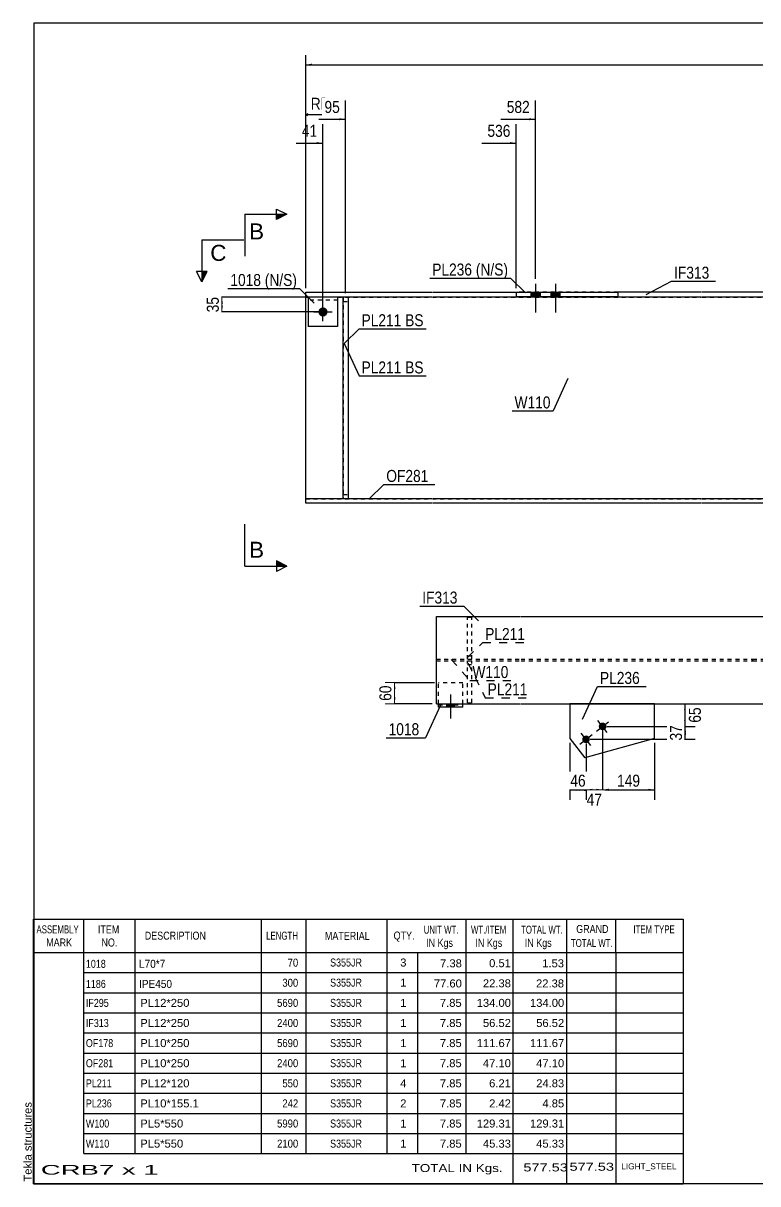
# Model space of a CAD drawing. Header units: millimetres. Extents: x 2 to 405, y 5 to 282.
# Drawn here: x 2.5 to 177.7, y 5 to 282 of the extents above; entities that cross this region are included whole.
import ezdxf

# ---------------------------------------------------------------- set-up
doc = ezdxf.new("R2010")
doc.units = ezdxf.units.MM
doc.linetypes.add('DXK_LINE_DOT1', pattern=[1.8814, 0.9407, -0.9407])
doc.linetypes.add('DXK_LINE_DOT2', pattern=[3.9198, 1.9599, -1.9599])
doc.styles.add('Arial', font='ARIAL.TTF', dxfattribs={"height": 0.2})
doc.styles.add('Arial Narrow', font='ARIALN.TTF', dxfattribs={"height": 0.2})

# ---------------------------------------------------------------- blocks, each defined once
blk = doc.blocks.new('Unknown-627316292-1210')
at = {"color": 5, "linetype": 'Continuous'}
for p, q in [((405, 282), (5, 282)), ((5, 282), (5, 5)), ((405, 5), (405, 282)), ((5, 5), (405, 5))]:
    blk.add_line(p, q, dxfattribs=at)
at = {"color": 174, "linetype": 'Continuous', "style": 'Arial'}
blk.add_text('Tekla structures', height=1.9102, rotation=90, dxfattribs=at).set_placement((4.5, 5.5))
blk = doc.blocks.new('Part-627316292-1927 - 1734')
at = {"color": 7, "linetype": 'DXK_LINE_DOT1'}
for p, q in [((78.78, 216.57), (78.78, 189.57)), ((79.98, 216.57), (79.98, 189.57)), ((78.78, 189.47), (78.78, 168.47)), ((79.98, 189.47), (79.98, 168.47))]:
    blk.add_line(p, q, dxfattribs=at)
blk = doc.blocks.new('Part-627316292-1762 - 1734')
at = {"color": 2, "linetype": 'Continuous'}
for p, q in [((69.88, 167.47), (69.88, 168.47)), ((99.98, 168.47), (69.88, 168.47)), ((99.98, 167.47), (69.88, 167.47)), ((164.3, 168.47), (100.08, 168.47)), ((164.3, 167.47), (100.08, 167.47)), ((214.4, 168.47), (164.4, 168.47)), ((214.4, 167.47), (164.4, 167.47)), ((214.4, 167.47), (214.4, 168.47))]:
    blk.add_line(p, q, dxfattribs=at)
blk = doc.blocks.new('Part-627316292-1846 - 1734')
at = {"color": 2, "linetype": 'Continuous'}
for p, q in [((69.88, 189.57), (69.88, 216.57)), ((184.4, 189.57), (184.4, 216.57)), ((69.88, 168.47), (69.88, 189.47)), ((184.4, 168.47), (184.4, 189.47))]:
    blk.add_line(p, q, dxfattribs=at)
at = {"color": 7, "linetype": 'DXK_LINE_DOT1'}
for p, q in [((69.88, 216.57), (70.48, 216.57)), ((77.48, 216.57), (99.98, 216.57)), ((100.08, 216.57), (164.3, 216.57)), ((164.4, 216.57), (184.4, 216.57)), ((69.88, 168.47), (99.98, 168.47)), ((100.08, 168.47), (164.3, 168.47)), ((164.4, 168.47), (184.4, 168.47))]:
    blk.add_line(p, q, dxfattribs=at)
blk = doc.blocks.new('Part-627316292-1922 - 1734')
at = {"color": 2, "linetype": 'Continuous'}
for p, q in [((78.78, 189.57), (78.78, 216.57)), ((79.98, 216.57), (79.98, 189.57)), ((78.78, 168.47), (78.78, 189.47)), ((79.98, 189.47), (79.98, 168.47))]:
    blk.add_line(p, q, dxfattribs=at)
at = {"color": 7, "linetype": 'DXK_LINE_DOT1'}
for p, q in [((78.78, 215.57), (79.98, 215.57)), ((78.78, 169.47), (79.98, 169.47))]:
    blk.add_line(p, q, dxfattribs=at)
blk = doc.blocks.new('Part-627316292-1794 - 1734')
at = {"color": 2, "linetype": 'Continuous'}
for p, q in [((69.88, 216.57), (69.88, 217.77)), ((69.88, 217.77), (99.98, 217.77)), ((70.48, 216.57), (69.88, 216.57)), ((99.98, 216.57), (77.48, 216.57)), ((100.08, 217.77), (120.08, 217.77)), ((164.3, 216.57), (100.08, 216.57)), ((164.3, 217.77), (144.3, 217.77)), ((214.4, 217.77), (164.4, 217.77)), ((214.4, 216.57), (164.4, 216.57)), ((214.4, 217.77), (214.4, 216.57))]:
    blk.add_line(p, q, dxfattribs=at)
at = {"color": 7, "linetype": 'DXK_LINE_DOT1'}
for p, q in [((77.48, 216.57), (70.48, 216.57)), ((144.3, 217.77), (120.08, 217.77))]:
    blk.add_line(p, q, dxfattribs=at)
blk = doc.blocks.new('Part-627316292-1821 - 1734')
at = {"color": 2, "linetype": 'Continuous'}
for p, q in [((77.48, 216.57), (70.48, 216.57)), ((70.48, 216.57), (70.48, 209.57)), ((77.48, 216.57), (77.48, 209.57)), ((77.48, 209.57), (70.48, 209.57))]:
    blk.add_line(p, q, dxfattribs=at)
at = {"color": 7, "linetype": 'DXK_LINE_DOT1'}
blk.add_line((77.48, 215.87), (70.48, 215.87), dxfattribs=at)
blk = doc.blocks.new('Bolt-627316292-1838 - 1734')
at = {"linetype": 'Continuous'}
for points in [[(125.79, 217.77), (123.59, 217.77), (123.59, 216.77), (125.79, 216.77)], [(130.52, 217.77), (128.32, 217.77), (128.32, 216.77), (130.52, 216.77)]]:
    blk.add_hatch(color=3, dxfattribs=at).paths.add_polyline_path(points)
at = {"color": 3, "linetype": 'Continuous'}
for p, q in [((124.69, 219.77), (124.69, 212.97)), ((129.42, 219.77), (129.42, 212.97)), ((123.59, 217.77), (123.59, 216.77)), ((125.79, 217.77), (125.79, 216.77)), ((128.32, 217.77), (128.32, 216.77)), ((130.52, 217.77), (130.52, 216.77))]:
    blk.add_line(p, q, dxfattribs=at)
blk = doc.blocks.new('Bolt-627316292-1841 - 1734')
at = {"linetype": 'Continuous'}
blk.add_hatch(color=3, dxfattribs=at).paths.add_polyline_path([(73.98, 214.17, -1), (73.98, 211.97, -1)])
at = {"color": 3, "linetype": 'Continuous'}
for p, q in [((73.98, 210.87), (73.98, 215.27)), ((71.78, 213.07), (76.18, 213.07))]:
    blk.add_line(p, q, dxfattribs=at)
blk = doc.blocks.new('Part-627316292-1873 - 1734')
at = {"color": 2, "linetype": 'Continuous'}
for p, q in [((120.08, 217.77), (144.3, 217.77)), ((120.08, 217.77), (120.08, 216.77)), ((120.08, 216.77), (144.3, 216.77)), ((124.38, 216.77), (124.38, 217.77)), ((144.3, 217.77), (144.3, 216.77))]:
    blk.add_line(p, q, dxfattribs=at)
blk = doc.blocks.new('Part-627316292-1366 - 1320')
at = {"color": 7, "linetype": 'DXK_LINE_DOT1'}
for p, q in [((101.05, 129.78), (101.05, 130.2)), ((101.05, 130.2), (121.13, 130.2)), ((101.05, 129.78), (121.13, 129.78)), ((121.23, 130.2), (164.75, 130.2)), ((121.23, 129.78), (164.75, 129.78)), ((164.85, 130.2), (176.52, 130.2)), ((164.85, 129.78), (176.52, 129.78)), ((176.52, 129.78), (176.52, 130.2))]:
    blk.add_line(p, q, dxfattribs=at)
blk = doc.blocks.new('Bolt-627316292-1358 - 1320')
at = {"linetype": 'Continuous'}
for points in [[(140.12, 114.87, -1), (141.25, 113.42, -1)], [(136.17, 111.79, -1), (137.3, 110.35, -1)]]:
    blk.add_hatch(color=3, dxfattribs=at).paths.add_polyline_path(points)
at = {"color": 3, "linetype": 'Continuous'}
for p, q in [((139.24, 113.02), (142.13, 115.27)), ((141.81, 112.7), (139.56, 115.59)), ((135.29, 109.94), (138.18, 112.2)), ((137.86, 109.62), (135.61, 112.52))]:
    blk.add_line(p, q, dxfattribs=at)
blk = doc.blocks.new('Bolt-627316292-1361 - 1320')
at = {"linetype": 'Continuous'}
blk.add_hatch(color=3, dxfattribs=at).paths.add_polyline_path([(105.38, 119.32), (103.55, 119.32), (103.55, 118.74), (105.38, 118.74)])
at = {"color": 3, "linetype": 'Continuous'}
for p, q in [((103.55, 118.74), (103.55, 119.32)), ((104.47, 116.07), (104.47, 121.74)), ((105.38, 118.74), (105.38, 119.32))]:
    blk.add_line(p, q, dxfattribs=at)
blk = doc.blocks.new('Part-627316292-1426 - 1320')
at = {"color": 7, "linetype": 'DXK_LINE_DOT1'}
for p, q in [((108.47, 130.2), (108.47, 140.2)), ((108.47, 140.2), (109.47, 140.2)), ((109.47, 130.2), (109.47, 140.2)), ((108.47, 131.03), (109.47, 131.03))]:
    blk.add_line(p, q, dxfattribs=at)
blk = doc.blocks.new('Part-627316292-1393 - 1320')
at = {"color": 2, "linetype": 'Continuous'}
for p, q in [((153.08, 119.57), (132.9, 119.57)), ((132.9, 119.57), (132.9, 111.25)), ((153.08, 111.24), (153.08, 119.57)), ((132.9, 111.25), (136.48, 106.65)), ((153.08, 111.24), (136.48, 106.65))]:
    blk.add_line(p, q, dxfattribs=at)
blk = doc.blocks.new('Part-627316292-1458 - 1320')
at = {"color": 7, "linetype": 'DXK_LINE_DOT1'}
for p, q in [((101.55, 119.57), (101.55, 124.57)), ((107.38, 124.57), (101.55, 124.57)), ((107.38, 119.57), (107.38, 124.57)), ((101.55, 119.32), (107.38, 119.32))]:
    blk.add_line(p, q, dxfattribs=at)
at = {"color": 2, "linetype": 'Continuous'}
for p, q in [((101.55, 118.74), (101.55, 119.57)), ((107.38, 118.74), (107.38, 119.57)), ((107.38, 118.74), (101.55, 118.74))]:
    blk.add_line(p, q, dxfattribs=at)
blk = doc.blocks.new('Part-627316292-1421 - 1320')
at = {"color": 7, "linetype": 'DXK_LINE_DOT1'}
for p, q in [((108.47, 119.78), (108.47, 129.78)), ((108.47, 128.95), (109.47, 128.95)), ((109.47, 119.78), (109.47, 129.78)), ((108.47, 119.78), (109.47, 119.78))]:
    blk.add_line(p, q, dxfattribs=at)
blk = doc.blocks.new('Part-627316292-1505 - 1320')
at = {"color": 7, "linetype": 'DXK_LINE_DOT1'}
for p, q in [((176.52, 130.2), (188.18, 130.2)), ((176.52, 129.78), (188.18, 129.78)), ((188.28, 130.2), (211.62, 130.2)), ((188.28, 129.78), (211.62, 129.78)), ((211.72, 130.2), (265.25, 130.2)), ((211.72, 129.78), (265.25, 129.78)), ((265.35, 130.2), (283.26, 130.2)), ((265.35, 129.78), (283.26, 129.78)), ((284.26, 130.2), (291.68, 130.2)), ((284.26, 129.78), (291.68, 129.78)), ((291.68, 129.78), (291.68, 130.2))]:
    blk.add_line(p, q, dxfattribs=at)
blk = doc.blocks.new('Part-627316292-1527 - 1320')
at = {"color": 2, "linetype": 'Continuous'}
for p, q in [((101.05, 119.57), (101.05, 140.41)), ((101.05, 140.41), (121.13, 140.41)), ((121.23, 140.41), (164.75, 140.41)), ((164.85, 140.41), (188.18, 140.41)), ((188.28, 140.41), (199.95, 140.41)), ((199.95, 119.57), (199.95, 140.41)), ((101.05, 119.57), (121.13, 119.57)), ((121.23, 119.57), (164.75, 119.57)), ((164.85, 119.57), (188.18, 119.57)), ((188.28, 119.57), (199.95, 119.57))]:
    blk.add_line(p, q, dxfattribs=at)
blk = doc.blocks.new('StraightDimension-627316292-3301 - 1734')
at = {"linetype": 'Continuous'}
blk.add_hatch(color=7, dxfattribs=at).paths.add_polyline_path([(72.48, 253.63), (73.98, 253.38), (72.48, 253.13)])
at = {"color": 7, "linetype": 'Continuous'}
for p, q in [((73.98, 213.33), (73.98, 257.88)), ((67.57, 253.38), (73.98, 253.38))]:
    blk.add_line(p, q, dxfattribs=at)
at = {"color": 0, "linetype": 'Continuous'}
blk.add_wipeout([(76.41, 260.73), (76.41, 264.93), (70.47, 264.93), (70.47, 260.73)], dxfattribs=at)
at = {"color": 7, "linetype": 'Continuous'}
for p in [(70.38, 260.38), (70.38, 259.88), (75.81, 260.13)]:
    blk.add_line(p, (69.88, 260.13), dxfattribs=at)
at = {"color": 3, "linetype": 'Continuous', "style": 'Arial Narrow'}
blk.add_text('RD', height=2.863, dxfattribs=at).set_placement((71.07, 261.33))
at = {"color": 0}
blk.add_wipeout([(73.21, 254.28), (73.21, 258.48), (68.35, 258.48), (68.35, 254.28)], dxfattribs=at)
at = {"color": 7, "linetype": 'Continuous'}
blk.add_line((69.88, 218.77), (69.88, 264.63), dxfattribs=at)
at = {"color": 3, "style": 'Arial Narrow'}
blk.add_text('41', height=2.863, dxfattribs=at).set_placement((68.95, 254.88))
blk = doc.blocks.new('StraightDimension-627316292-2088 - 1734')
at = {"linetype": 'Continuous'}
for points in [[(71.38, 271.84), (69.88, 272.09), (71.38, 272.34)], [(340.78, 272.34), (342.28, 272.09), (340.78, 271.84)]]:
    blk.add_hatch(color=7, dxfattribs=at).paths.add_polyline_path(points)
at = {"color": 7, "linetype": 'Continuous'}
for p, q in [((69.88, 218.77), (69.88, 274.34)), ((342.28, 218.77), (342.28, 274.34)), ((69.88, 272.09), (342.28, 272.09))]:
    blk.add_line(p, q, dxfattribs=at)
at = {"color": 0}
blk.add_wipeout([(210.34, 272.24), (210.34, 276.44), (201.82, 276.44), (201.82, 272.24)], dxfattribs=at)
at = {"color": 3, "style": 'Arial Narrow'}
blk.add_text('8090', height=2.863, dxfattribs=at).set_placement((202.42, 272.84))
blk = doc.blocks.new('StraightDimension-627316292-3300 - 1734')
at = {"linetype": 'Continuous'}
blk.add_hatch(color=7, dxfattribs=at).paths.add_polyline_path([(77.88, 259.33), (79.38, 259.08), (77.88, 258.83)])
at = {"color": 7, "linetype": 'Continuous'}
for p, q in [((79.38, 217.57), (79.38, 263.58)), ((72.97, 259.08), (79.38, 259.08))]:
    blk.add_line(p, q, dxfattribs=at)
at = {"color": 0}
blk.add_wipeout([(78.61, 259.98), (78.61, 264.18), (73.75, 264.18), (73.75, 259.98)], dxfattribs=at)
at = {"color": 3, "style": 'Arial Narrow'}
blk.add_text('95', height=2.863, dxfattribs=at).set_placement((74.35, 260.58))
blk = doc.blocks.new('StraightDimension-627316292-3298 - 1734')
at = {"linetype": 'Continuous'}
blk.add_hatch(color=7, dxfattribs=at).paths.add_polyline_path([(123.19, 259.33), (124.69, 259.08), (123.19, 258.83)])
at = {"color": 7, "linetype": 'Continuous'}
for p, q in [((124.69, 221.02), (124.69, 263.58)), ((116.45, 259.08), (124.69, 259.08))]:
    blk.add_line(p, q, dxfattribs=at)
at = {"color": 0}
blk.add_wipeout([(123.91, 259.98), (123.91, 264.18), (117.23, 264.18), (117.23, 259.98)], dxfattribs=at)
at = {"color": 3, "style": 'Arial Narrow'}
blk.add_text('582', height=2.863, dxfattribs=at).set_placement((117.83, 260.58))
blk = doc.blocks.new('StraightDimension-627316292-3299 - 1734')
at = {"linetype": 'Continuous'}
blk.add_hatch(color=7, dxfattribs=at).paths.add_polyline_path([(118.58, 253.63), (120.08, 253.38), (118.58, 253.13)])
at = {"color": 7, "linetype": 'Continuous'}
for p, q in [((120.08, 218.77), (120.08, 257.88)), ((111.85, 253.38), (120.08, 253.38))]:
    blk.add_line(p, q, dxfattribs=at)
at = {"color": 0}
blk.add_wipeout([(119.31, 254.28), (119.31, 258.48), (112.62, 258.48), (112.62, 254.28)], dxfattribs=at)
at = {"color": 3, "style": 'Arial Narrow'}
blk.add_text('536', height=2.863, dxfattribs=at).set_placement((113.22, 254.88))
blk = doc.blocks.new('StraightDimension-627316292-4506 - 1734')
at = {"linetype": 'Continuous'}
for points in [[(49.63, 215.07), (49.88, 216.57), (50.13, 215.07)], [(50.13, 214.57), (49.88, 213.07), (49.63, 214.57)]]:
    blk.add_hatch(color=7, dxfattribs=at).paths.add_polyline_path(points)
at = {"color": 7, "linetype": 'Continuous'}
for p, q in [((72.02, 216.57), (47.63, 216.57)), ((49.88, 213.07), (49.88, 216.57)), ((72.98, 213.07), (47.63, 213.07))]:
    blk.add_line(p, q, dxfattribs=at)
at = {"color": 0}
blk.add_wipeout([(49.73, 217.24), (45.53, 217.24), (45.53, 212.39), (49.73, 212.39)], dxfattribs=at)
at = {"color": 3, "style": 'Arial Narrow'}
blk.add_text('35', height=2.863, rotation=90.0002, dxfattribs=at).set_placement((49.13, 212.99))
blk = doc.blocks.new('StraightDimension-627316292-4539 - 1320')
at = {"linetype": 'Continuous'}
for points in [[(90.8, 123.07), (91.05, 124.57), (91.3, 123.07)], [(91.3, 121.07), (91.05, 119.57), (90.8, 121.07)]]:
    blk.add_hatch(color=7, dxfattribs=at).paths.add_polyline_path(points)
at = {"color": 7, "linetype": 'Continuous'}
for p, q in [((100.55, 124.57), (88.8, 124.57)), ((91.05, 119.57), (91.05, 124.57)), ((100.05, 119.57), (88.8, 119.57))]:
    blk.add_line(p, q, dxfattribs=at)
at = {"color": 0}
blk.add_wipeout([(90.9, 124.5), (86.7, 124.5), (86.7, 119.65), (90.9, 119.65)], dxfattribs=at)
at = {"color": 3, "style": 'Arial Narrow'}
blk.add_text('60', height=2.863, rotation=90.0002, dxfattribs=at).set_placement((90.3, 120.25))
blk = doc.blocks.new('StraightDimension-627316292-1720 - 1320')
at = {"linetype": 'Continuous'}
for points in [[(160.12, 118.07), (160.37, 119.57), (160.62, 118.07)], [(160.62, 115.64), (160.37, 114.14), (160.12, 115.64)]]:
    blk.add_hatch(color=7, dxfattribs=at).paths.add_polyline_path(points)
at = {"color": 7, "linetype": 'Continuous'}
for p, q in [((154.08, 119.57), (162.62, 119.57)), ((160.37, 114.14), (160.37, 119.57)), ((141.68, 114.14), (162.62, 114.14))]:
    blk.add_line(p, q, dxfattribs=at)
at = {"color": 0}
blk.add_wipeout([(164.72, 119.29), (160.52, 119.29), (160.52, 114.43), (164.72, 114.43)], dxfattribs=at)
at = {"color": 3, "style": 'Arial Narrow'}
blk.add_text('65', height=2.863, rotation=90.0002, dxfattribs=at).set_placement((164.12, 115.03))
blk = doc.blocks.new('StraightDimension-627316292-1622 - 1320')
at = {"linetype": 'Continuous'}
for points in [[(142.18, 98.76), (140.68, 99.01), (142.18, 99.26)], [(151.58, 99.26), (153.08, 99.01), (151.58, 98.76)]]:
    blk.add_hatch(color=7, dxfattribs=at).paths.add_polyline_path(points)
at = {"color": 7, "linetype": 'Continuous'}
for p, q in [((140.68, 113.14), (140.68, 96.61)), ((153.08, 110.24), (153.08, 96.61)), ((140.68, 99.01), (153.08, 99.01))]:
    blk.add_line(p, q, dxfattribs=at)
at = {"color": 0}
blk.add_wipeout([(150.23, 99.16), (150.23, 103.36), (143.54, 103.36), (143.54, 99.16)], dxfattribs=at)
at = {"color": 3, "style": 'Arial Narrow'}
blk.add_text('149', height=2.863, dxfattribs=at).set_placement((144.14, 99.76))
blk = doc.blocks.new('StraightDimension-627316292-1636 - 1320')
at = {"linetype": 'Continuous'}
for points in [[(138.24, 98.76), (136.74, 99.01), (138.24, 99.26)], [(139.18, 99.26), (140.68, 99.01), (139.18, 98.76)]]:
    blk.add_hatch(color=7, dxfattribs=at).paths.add_polyline_path(points)
at = {"color": 7, "linetype": 'Continuous'}
for p, q in [((140.68, 113.14), (140.68, 96.76)), ((136.74, 110.07), (136.74, 96.76)), ((136.74, 99.01), (140.68, 99.01))]:
    blk.add_line(p, q, dxfattribs=at)
at = {"color": 0}
blk.add_wipeout([(141.14, 94.66), (141.14, 98.86), (136.28, 98.86), (136.28, 94.66)], dxfattribs=at)
at = {"color": 3, "style": 'Arial Narrow'}
blk.add_text('47', height=2.863, dxfattribs=at).set_placement((136.88, 95.26))
blk = doc.blocks.new('StraightDimension-627316292-1710 - 1320')
at = {"linetype": 'Continuous'}
for points in [[(160.12, 112.64), (160.37, 114.14), (160.62, 112.64)], [(160.62, 112.57), (160.37, 111.07), (160.12, 112.57)]]:
    blk.add_hatch(color=7, dxfattribs=at).paths.add_polyline_path(points)
at = {"color": 7, "linetype": 'Continuous'}
for p, q in [((141.68, 114.14), (162.77, 114.14)), ((160.37, 111.07), (160.37, 114.14)), ((137.74, 111.07), (162.77, 111.07))]:
    blk.add_line(p, q, dxfattribs=at)
at = {"color": 0}
blk.add_wipeout([(160.22, 115.03), (156.02, 115.03), (156.02, 110.18), (160.22, 110.18)], dxfattribs=at)
at = {"color": 3, "style": 'Arial Narrow'}
blk.add_text('37', height=2.863, rotation=90.0002, dxfattribs=at).set_placement((159.62, 110.78))
blk = doc.blocks.new('StraightDimension-627316292-1646 - 1320')
at = {"linetype": 'Continuous'}
for points in [[(134.4, 98.76), (132.9, 99.01), (134.4, 99.26)], [(135.24, 99.26), (136.74, 99.01), (135.24, 98.76)]]:
    blk.add_hatch(color=7, dxfattribs=at).paths.add_polyline_path(points)
at = {"color": 7, "linetype": 'Continuous'}
for p, q in [((132.9, 110.25), (132.9, 96.61)), ((136.74, 110.07), (136.74, 96.61)), ((132.9, 99.01), (136.74, 99.01))]:
    blk.add_line(p, q, dxfattribs=at)
at = {"color": 0}
blk.add_wipeout([(137.25, 99.16), (137.25, 103.36), (132.39, 103.36), (132.39, 99.16)], dxfattribs=at)
at = {"color": 3, "style": 'Arial Narrow'}
blk.add_text('46', height=2.863, dxfattribs=at).set_placement((132.99, 99.76))
blk = doc.blocks.new('CBS_BOM-627316292-4555')
at = {"color": 7, "linetype": 'Continuous'}
for p, q in [((4.97, 60.17), (4.97, 68.17)), ((4.97, 68.17), (159.89, 68.17)), ((16.97, 60.17), (16.97, 68.17)), ((29.16, 60.17), (29.16, 68.17)), ((59.32, 60.17), (59.32, 68.17)), ((70, 60.17), (70, 68.17)), ((89.32, 60.17), (89.32, 68.17)), ((108.12, 60.17), (108.12, 68.17)), ((119.33, 60.17), (119.33, 68.17)), ((132.12, 60.17), (132.12, 68.17)), ((143.87, 60.17), (143.87, 68.17)), ((159.89, 68.16), (159.89, 60.18)), ((4.97, 60.17), (159.89, 60.17)), ((4.97, 55.37), (4.97, 60.17)), ((16.97, 55.37), (16.97, 60.17)), ((29.16, 55.37), (29.16, 60.17)), ((59.32, 55.37), (59.32, 60.17)), ((70, 55.37), (70, 60.17)), ((89.32, 55.37), (89.32, 60.17)), ((96.58, 55.37), (96.58, 60.17)), ((108.12, 55.37), (108.12, 60.17)), ((119.33, 55.37), (119.33, 60.17)), ((132.12, 55.37), (132.12, 60.17)), ((143.89, 55.37), (143.89, 60.17)), ((159.89, 60.17), (159.89, 55.37)), ((4.97, 50.57), (4.97, 55.37)), ((16.97, 55.37), (159.89, 55.37)), ((16.97, 50.57), (16.97, 55.37)), ((29.16, 50.57), (29.16, 55.37)), ((59.32, 50.57), (59.32, 55.37)), ((70, 50.57), (70, 55.37)), ((89.32, 50.57), (89.32, 55.37)), ((96.58, 50.57), (96.58, 55.37)), ((108.12, 50.57), (108.12, 55.37)), ((119.33, 50.57), (119.33, 55.37)), ((132.12, 50.57), (132.12, 55.37)), ((143.89, 50.57), (143.89, 55.37)), ((159.89, 55.37), (159.89, 50.57)), ((4.97, 45.77), (4.97, 50.57)), ((16.97, 50.57), (159.89, 50.57)), ((16.97, 45.77), (16.97, 50.57)), ((29.16, 45.77), (29.16, 50.57)), ((59.32, 45.77), (59.32, 50.57)), ((70, 45.77), (70, 50.57)), ((89.32, 45.77), (89.32, 50.57)), ((96.58, 45.77), (96.58, 50.57)), ((108.12, 45.77), (108.12, 50.57)), ((119.33, 45.77), (119.33, 50.57)), ((132.12, 45.77), (132.12, 50.57)), ((143.89, 45.77), (143.89, 50.57)), ((159.89, 50.56), (159.89, 45.77)), ((4.97, 40.97), (4.97, 45.77)), ((16.97, 45.77), (159.89, 45.77)), ((16.97, 40.97), (16.97, 45.77)), ((29.16, 40.97), (29.16, 45.77)), ((59.32, 40.97), (59.32, 45.77)), ((70, 40.97), (70, 45.77)), ((89.32, 40.97), (89.32, 45.77)), ((96.58, 40.97), (96.58, 45.77)), ((108.12, 40.97), (108.12, 45.77)), ((119.33, 40.97), (119.33, 45.77)), ((132.12, 40.97), (132.12, 45.77)), ((143.89, 40.97), (143.89, 45.77)), ((159.89, 45.76), (159.89, 40.97)), ((4.97, 36.17), (4.97, 40.97)), ((16.97, 40.97), (159.89, 40.97)), ((16.97, 36.17), (16.97, 40.97)), ((29.16, 36.17), (29.16, 40.97)), ((59.32, 36.17), (59.32, 40.97)), ((70, 36.17), (70, 40.97)), ((89.32, 36.17), (89.32, 40.97)), ((96.58, 36.17), (96.58, 40.97)), ((108.12, 36.17), (108.12, 40.97)), ((119.33, 36.17), (119.33, 40.97)), ((132.12, 36.17), (132.12, 40.97)), ((143.89, 36.17), (143.89, 40.97)), ((159.89, 40.96), (159.89, 36.17)), ((4.97, 31.37), (4.97, 36.17)), ((16.97, 36.17), (159.89, 36.17)), ((16.97, 31.37), (16.97, 36.17)), ((29.16, 31.37), (29.16, 36.17)), ((59.32, 31.37), (59.32, 36.17)), ((70, 31.37), (70, 36.17)), ((89.32, 31.37), (89.32, 36.17)), ((96.58, 31.37), (96.58, 36.17)), ((108.12, 31.37), (108.12, 36.17)), ((119.33, 31.37), (119.33, 36.17)), ((132.12, 31.37), (132.12, 36.17)), ((143.89, 31.37), (143.89, 36.17)), ((159.89, 36.16), (159.89, 31.37)), ((4.97, 26.57), (4.97, 31.37)), ((16.97, 31.37), (159.89, 31.37)), ((16.97, 26.57), (16.97, 31.37)), ((29.16, 26.57), (29.16, 31.37)), ((59.32, 26.57), (59.32, 31.37)), ((70, 26.57), (70, 31.37)), ((89.32, 26.57), (89.32, 31.37)), ((96.58, 26.57), (96.58, 31.37)), ((108.12, 26.57), (108.12, 31.37)), ((119.33, 26.57), (119.33, 31.37)), ((132.12, 26.57), (132.12, 31.37)), ((143.89, 26.57), (143.89, 31.37)), ((159.89, 31.36), (159.89, 26.57)), ((4.97, 21.77), (4.97, 26.57)), ((16.97, 26.57), (159.89, 26.57)), ((16.97, 21.77), (16.97, 26.57)), ((29.16, 21.77), (29.16, 26.57)), ((59.32, 21.77), (59.32, 26.57)), ((70, 21.77), (70, 26.57)), ((89.32, 21.77), (89.32, 26.57)), ((96.58, 21.77), (96.58, 26.57)), ((108.12, 21.77), (108.12, 26.57)), ((119.33, 21.77), (119.33, 26.57)), ((132.12, 21.77), (132.12, 26.57)), ((143.89, 21.77), (143.89, 26.57)), ((159.89, 26.56), (159.89, 21.77)), ((4.97, 16.97), (4.97, 21.77)), ((16.97, 21.77), (159.89, 21.77)), ((16.97, 16.97), (16.97, 21.77)), ((29.16, 16.97), (29.16, 21.77)), ((59.32, 16.97), (59.32, 21.77)), ((70, 16.97), (70, 21.77)), ((89.32, 16.97), (89.32, 21.77)), ((96.58, 16.97), (96.58, 21.77)), ((108.12, 16.97), (108.12, 21.77)), ((119.33, 16.97), (119.33, 21.77)), ((132.12, 16.97), (132.12, 21.77)), ((143.89, 16.97), (143.89, 21.77)), ((159.89, 21.76), (159.89, 16.97)), ((4.97, 12.17), (4.97, 16.97)), ((16.97, 16.97), (159.89, 16.97)), ((16.97, 12.17), (16.97, 16.97)), ((29.16, 12.17), (29.16, 16.97)), ((59.32, 12.17), (59.32, 16.97)), ((70, 12.17), (70, 16.97)), ((89.32, 12.17), (89.32, 16.97)), ((96.58, 12.17), (96.58, 16.97)), ((108.12, 12.17), (108.12, 16.97)), ((119.33, 12.17), (119.33, 16.97)), ((132.12, 12.17), (132.12, 16.97)), ((143.89, 12.17), (143.89, 16.97)), ((159.89, 16.96), (159.89, 12.17)), ((4.97, 4.97), (4.97, 12.15)), ((16.97, 12.17), (159.89, 12.17)), ((119.33, 4.97), (119.33, 12.15)), ((132.12, 4.97), (132.12, 12.15)), ((143.93, 4.97), (143.93, 12.15)), ((159.89, 12.17), (159.89, 4.97)), ((4.97, 4.97), (159.89, 4.97))]:
    blk.add_line(p, q, dxfattribs=at)
at = {"color": 3, "linetype": 'Continuous', "style": 'Arial'}
for s, height, width, p in [('ASSEMBLY', 1.91, 0.7, (5.65, 64.74)), ('ITEM', 1.91, 0.8, (20.3, 64.74)), ('UNIT WT.', 1.91, 0.7, (98.01, 64.67)), ('WT./ITEM', 1.91, 0.7, (109.3, 64.67)), ('TOTAL WT.', 1.91, 0.7, (121.24, 64.67)), ('GRAND', 1.91, 0.8, (134.39, 64.83)), ('ITEM TYPE', 1.91, 0.7, (148.03, 64.75)), ('DESCRIPTION', 1.9102, 0.8, (31.48, 63.24)), ('LENGTH', 1.91, 0.7, (60.43, 63.24)), ('MATERIAL', 1.91, 0.8, (74.45, 63.19)), ('QTY.', 1.91, 0.8, (90.84, 63.27)), ('MARK', 1.91, 0.8, (7.97, 61.61)), ('NO.', 1.91, 0.8, (21.15, 61.61)), ('IN Kgs', 1.91, 0.8, (98.59, 61.53)), ('IN Kgs', 1.91, 0.8, (110.34, 61.53)), ('IN Kgs', 1.91, 0.8, (122.13, 61.53)), ('TOTAL WT.', 1.91, 0.7, (133.13, 61.49))]:
    blk.add_text(s, height=height, dxfattribs=dict(at, width=width)).set_placement(p)
at = {"color": 7, "linetype": 'Continuous', "style": 'Arial'}
for s, width, p in [('1018', 0.8, (17.43, 56.52)), ('L70*7', 0.9, (30.1, 56.52)), ('70', 0.85, (65.56, 56.8)), ('S355JR', 0.8, (75.69, 56.83)), ('1186', 0.8, (17.43, 51.72)), ('IPE450', 0.9, (30.1, 51.72)), ('300', 0.85, (64.3, 52)), ('S355JR', 0.8, (75.69, 52.03)), ('IF295', 0.8, (17.43, 47.2)), ('5690', 0.85, (63.04, 47.2)), ('S355JR', 0.8, (75.69, 47.2)), ('IF313', 0.8, (17.43, 42.4)), ('2400', 0.85, (63.04, 42.4)), ('S355JR', 0.8, (75.69, 42.4)), ('OF178', 0.8, (17.43, 37.6)), ('5690', 0.85, (63.04, 37.6)), ('S355JR', 0.8, (75.69, 37.6)), ('OF281', 0.8, (17.43, 32.8)), ('2400', 0.85, (63.04, 32.8)), ('S355JR', 0.8, (75.69, 32.8)), ('PL211', 0.8, (17.43, 28)), ('550', 0.85, (64.3, 28)), ('S355JR', 0.8, (75.69, 28)), ('PL236', 0.8, (17.43, 23.2)), ('242', 0.85, (64.3, 23.2)), ('S355JR', 0.8, (75.69, 23.2)), ('W100', 0.8, (17.43, 18.4)), ('5990', 0.85, (63.04, 18.4)), ('S355JR', 0.8, (75.69, 18.4)), ('W110', 0.8, (17.43, 13.6)), ('2100', 0.85, (63.04, 13.6)), ('S355JR', 0.8, (75.69, 13.6))]:
    blk.add_text(s, height=1.91, dxfattribs=dict(at, width=width)).set_placement(p)
for s, p in [('3', (92.41, 56.83)), ('7.38', (101.92, 56.64)), ('0.51', (113.62, 56.67)), ('1.53', (126.29, 56.64)), ('1', (92.41, 52.03)), ('77.60', (100.44, 51.84)), ('22.38', (112.14, 51.87)), ('22.38', (124.81, 51.84)), ('PL12*250', (30.41, 47.2)), ('1', (92.41, 47.2)), ('7.85', (101.88, 47.2)), ('134.00', (110.66, 47.2)), ('134.00', (123.37, 47.2)), ('PL12*250', (30.41, 42.4)), ('7.85', (101.88, 42.4)), ('56.52', (112.14, 42.4)), ('56.52', (124.85, 42.4)), ('1', (92.41, 42.4)), ('PL10*250', (30.41, 37.6)), ('1', (92.41, 37.6)), ('7.85', (101.88, 37.6)), ('111.67', (110.66, 37.6)), ('111.67', (123.37, 37.6)), ('PL10*250', (30.41, 32.8)), ('1', (92.41, 32.8)), ('7.85', (101.88, 32.8)), ('47.10', (112.14, 32.8)), ('47.10', (124.85, 32.8)), ('PL12*120', (30.41, 28)), ('4', (92.41, 28)), ('7.85', (101.88, 28)), ('6.21', (113.62, 28)), ('24.83', (124.85, 28)), ('PL10*155.1', (30.41, 23.2)), ('2', (92.41, 23.2)), ('7.85', (101.88, 23.2)), ('2.42', (113.62, 23.2)), ('4.85', (126.33, 23.2)), ('PL5*550', (30.41, 18.4)), ('1', (92.41, 18.4)), ('7.85', (101.88, 18.4)), ('129.31', (110.66, 18.4)), ('129.31', (123.37, 18.4)), ('PL5*550', (30.41, 13.6)), ('1', (92.41, 13.6)), ('7.85', (101.88, 13.6)), ('45.33', (112.14, 13.6)), ('45.33', (124.85, 13.6))]:
    blk.add_text(s, height=1.91, dxfattribs=at).set_placement(p)
at = {"color": 6, "linetype": 'Continuous', "style": 'Arial'}
for s, height, width, p in [('CRB7 x 1', 2.292, 2.05, (6.69, 7.16)), ('TOTAL IN Kgs.', 1.9102, 1.2, (95.13, 7.77)), ('577.53', 1.91, 1.3, (121.79, 7.92)), ('577.53', 1.91, 1.3, (132.79, 8.08))]:
    blk.add_text(s, height=height, dxfattribs=dict(at, width=width)).set_placement(p)
blk.add_text('LIGHT_STEEL', height=1.4135, dxfattribs=at).set_placement((145.14, 8.42))
blk = doc.blocks.new('Mark-627316292-1842 - 1734')
at = {"color": 0}
blk.add_wipeout([(128.27, 190.05), (128.27, 193.05), (119.68, 193.05), (119.68, 190.05)], dxfattribs=at)
blk.add_wipeout([(128.27, 190.05), (128.27, 193.05), (119.68, 193.05), (119.68, 190.05)], dxfattribs=at)
at = {"color": 7, "linetype": 'Continuous'}
for p in [(132.41, 197.19), (119.08, 189.45)]:
    blk.add_line(p, (128.87, 189.45), dxfattribs=at)
at = {"color": 3, "style": 'Arial Narrow'}
blk.add_text('W110', height=2.863, dxfattribs=at).set_placement((119.68, 190.05))
blk = doc.blocks.new('Mark-627316292-2736 - 1734')
at = {"color": 0}
blk.add_wipeout([(99.14, 172.5), (99.14, 175.5), (89.09, 175.5), (89.09, 172.5)], dxfattribs=at)
blk.add_wipeout([(99.14, 172.5), (99.14, 175.5), (89.09, 175.5), (89.09, 172.5)], dxfattribs=at)
at = {"color": 7, "linetype": 'Continuous'}
for p, q in [((84.96, 168.36), (88.49, 171.9)), ((88.49, 171.9), (100.64, 171.9))]:
    blk.add_line(p, q, dxfattribs=at)
at = {"color": 3, "style": 'Arial Narrow'}
blk.add_text('OF281', height=2.863, dxfattribs=at).set_placement((89.09, 172.5))
blk = doc.blocks.new('Mark-627316292-3994 - 1734')
at = {"color": 0}
blk.add_wipeout([(59.21, 219.27), (59.21, 222.27), (51.9, 222.27), (51.9, 219.27)], dxfattribs=at)
blk.add_wipeout([(59.21, 219.27), (59.21, 222.27), (51.9, 222.27), (51.9, 219.27)], dxfattribs=at)
blk.add_wipeout([(67.78, 219.27), (67.78, 222.27), (60.11, 222.27), (60.11, 219.27)], dxfattribs=at)
blk.add_wipeout([(67.78, 219.27), (67.78, 222.27), (60.11, 222.27), (60.11, 219.27)], dxfattribs=at)
at = {"color": 7, "linetype": 'Continuous'}
for p in [(51.3, 218.67), (71.91, 215.14)]:
    blk.add_line(p, (68.38, 218.67), dxfattribs=at)
at = {"color": 3, "style": 'Arial Narrow'}
for s, p in [('1018', (51.9, 219.27)), ('(N/', (60.11, 219.27)), ('S)', (64.49, 219.27))]:
    blk.add_text(s, height=2.863, dxfattribs=at).set_placement(p)
blk = doc.blocks.new('MarkSet-627316292-2125 - 1734')
at = {"color": 0}
blk.add_wipeout([(92.69, 209.67), (92.69, 212.67), (83.19, 212.67), (83.19, 209.67)], dxfattribs=at)
blk.add_wipeout([(92.69, 209.67), (92.69, 212.67), (83.19, 212.67), (83.19, 209.67)], dxfattribs=at)
at = {"color": 7, "linetype": 'Continuous'}
blk.add_line((79.05, 205.54), (82.59, 209.07), dxfattribs=at)
at = {"color": 0}
blk.add_wipeout([(97.97, 209.67), (97.97, 212.67), (93.59, 212.67), (93.59, 209.67)], dxfattribs=at)
blk.add_wipeout([(97.97, 209.67), (97.97, 212.67), (93.59, 212.67), (93.59, 209.67)], dxfattribs=at)
at = {"color": 7, "linetype": 'Continuous'}
blk.add_line((82.59, 209.07), (98.57, 209.07), dxfattribs=at)
at = {"color": 3, "style": 'Arial Narrow'}
for s, p in [('PL211', (83.19, 209.67)), ('BS', (93.59, 209.67))]:
    blk.add_text(s, height=2.863, dxfattribs=at).set_placement(p)
blk = doc.blocks.new('Mark-627316292-1869 - 1734')
at = {"color": 0}
blk.add_wipeout([(109.56, 221.77), (109.56, 224.77), (100.05, 224.77), (100.05, 221.77)], dxfattribs=at)
blk.add_wipeout([(109.56, 221.77), (109.56, 224.77), (100.05, 224.77), (100.05, 221.77)], dxfattribs=at)
blk.add_wipeout([(118.12, 221.77), (118.12, 224.77), (110.46, 224.77), (110.46, 221.77)], dxfattribs=at)
blk.add_wipeout([(118.12, 221.77), (118.12, 224.77), (110.46, 224.77), (110.46, 221.77)], dxfattribs=at)
at = {"color": 7, "linetype": 'Continuous'}
for p in [(99.45, 221.17), (122.26, 217.64)]:
    blk.add_line(p, (118.72, 221.17), dxfattribs=at)
at = {"color": 3, "style": 'Arial Narrow'}
for s, p in [('PL236', (100.05, 221.77)), ('(N/', (110.46, 221.77)), ('S)', (114.84, 221.77))]:
    blk.add_text(s, height=2.863, dxfattribs=at).set_placement(p)
blk = doc.blocks.new('SectionMark-627316292-2098 - 1734')
at = {"linetype": 'Continuous'}
for points in [[(45.1, 222.77), (46.35, 222.77), (45.1, 220.27)], [(385.51, 222.77), (386.76, 222.77), (386.76, 220.27)]]:
    blk.add_hatch(color=30, dxfattribs=at).paths.add_polyline_path(points)
at = {"color": 30, "linetype": 'Continuous'}
for p, q in [((45.1, 230.27), (45.1, 220.27)), ((386.76, 230.27), (386.76, 220.27)), ((45.1, 220.27), (43.85, 222.77)), ((46.35, 222.77), (43.85, 222.77)), ((45.1, 220.27), (46.35, 222.77)), ((385.51, 222.77), (388.01, 222.77)), ((386.76, 220.27), (385.51, 222.77)), ((388.01, 222.77), (386.76, 220.27))]:
    blk.add_line(p, q, dxfattribs=at)
at = {"color": 0, "linetype": 'Continuous'}
for points in [[(50.95, 225.27), (50.95, 229.27), (47.1, 229.27), (47.1, 225.27)], [(384.76, 225.27), (384.76, 229.27), (380.91, 229.27), (380.91, 225.27)]]:
    blk.add_wipeout(points, dxfattribs=at)
at = {"color": 30, "linetype": 'Continuous'}
for p, q in [((45.1, 230.27), (55.1, 230.27)), ((386.76, 230.27), (376.76, 230.27))]:
    blk.add_line(p, q, dxfattribs=at)
at = {"color": 96, "linetype": 'Continuous', "style": 'Arial'}
for p in [(47.1, 225.27), (380.91, 225.27)]:
    blk.add_text('C', height=3.82, dxfattribs=at).set_placement(p)
blk = doc.blocks.new('SectionMark-627316292-2100 - 1734')
at = {"linetype": 'Continuous'}
for points in [[(62.88, 235.15), (62.88, 236.4), (65.38, 236.4)], [(62.88, 152.4), (62.88, 153.65), (65.38, 152.4)]]:
    blk.add_hatch(color=30, dxfattribs=at).paths.add_polyline_path(points)
at = {"color": 30, "linetype": 'Continuous'}
for p, q in [((55.38, 236.4), (65.38, 236.4)), ((62.88, 235.15), (62.88, 237.65)), ((62.88, 237.65), (65.38, 236.4)), ((65.38, 236.4), (62.88, 235.15)), ((55.38, 152.4), (65.38, 152.4)), ((65.38, 152.4), (62.88, 153.65)), ((62.88, 153.65), (62.88, 151.15)), ((65.38, 152.4), (62.88, 151.15))]:
    blk.add_line(p, q, dxfattribs=at)
at = {"color": 0, "linetype": 'Continuous'}
for points in [[(59.93, 230.4), (59.93, 234.4), (56.38, 234.4), (56.38, 230.4)], [(59.93, 154.4), (59.93, 158.4), (56.38, 158.4), (56.38, 154.4)]]:
    blk.add_wipeout(points, dxfattribs=at)
at = {"color": 30, "linetype": 'Continuous'}
for p, q in [((55.38, 236.4), (55.38, 226.4)), ((55.38, 152.4), (55.38, 162.4))]:
    blk.add_line(p, q, dxfattribs=at)
at = {"color": 96, "linetype": 'Continuous', "style": 'Arial'}
for p in [(56.38, 230.4), (56.38, 154.4)]:
    blk.add_text('B', height=3.82, dxfattribs=at).set_placement(p)
blk = doc.blocks.new('MarkSet-627316292-2704 - 1734')
at = {"color": 0}
blk.add_wipeout([(92.69, 198.4), (92.69, 201.4), (83.19, 201.4), (83.19, 198.4)], dxfattribs=at)
blk.add_wipeout([(92.69, 198.4), (92.69, 201.4), (83.19, 201.4), (83.19, 198.4)], dxfattribs=at)
at = {"color": 7, "linetype": 'Continuous'}
blk.add_line((79.05, 205.54), (82.59, 197.8), dxfattribs=at)
at = {"color": 0}
blk.add_wipeout([(97.97, 198.4), (97.97, 201.4), (93.59, 201.4), (93.59, 198.4)], dxfattribs=at)
blk.add_wipeout([(97.97, 198.4), (97.97, 201.4), (93.59, 201.4), (93.59, 198.4)], dxfattribs=at)
at = {"color": 7, "linetype": 'Continuous'}
blk.add_line((82.59, 197.8), (98.57, 197.8), dxfattribs=at)
at = {"color": 3, "style": 'Arial Narrow'}
for s, p in [('PL211', (83.19, 198.4)), ('BS', (93.59, 198.4))]:
    blk.add_text(s, height=2.863, dxfattribs=at).set_placement(p)
blk = doc.blocks.new('Mark-627316292-2709 - 1734')
at = {"color": 0}
blk.add_wipeout([(166.14, 221.02), (166.14, 224.02), (157.74, 224.02), (157.74, 221.02)], dxfattribs=at)
blk.add_wipeout([(166.14, 221.02), (166.14, 224.02), (157.74, 224.02), (157.74, 221.02)], dxfattribs=at)
at = {"color": 7, "linetype": 'Continuous'}
for p, q in [((151.06, 217.27), (157.14, 220.42)), ((157.14, 220.42), (167.64, 220.42))]:
    blk.add_line(p, q, dxfattribs=at)
at = {"color": 3, "style": 'Arial Narrow'}
blk.add_text('IF313', height=2.863, dxfattribs=at).set_placement((157.74, 221.02))
blk = doc.blocks.new('Mark-627316292-1422 - 1320')
at = {"color": 0}
blk.add_wipeout([(122.18, 134.77), (122.18, 137.77), (112.68, 137.77), (112.68, 134.77)], dxfattribs=at)
blk.add_wipeout([(122.18, 134.77), (122.18, 137.77), (112.68, 137.77), (112.68, 134.77)], dxfattribs=at)
at = {"color": 7, "linetype": 'DXK_LINE_DOT2'}
for p, q in [((108.54, 130.64), (112.08, 134.17)), ((112.08, 134.17), (123.68, 134.17))]:
    blk.add_line(p, q, dxfattribs=at)
at = {"color": 3, "style": 'Arial Narrow'}
blk.add_text('PL211', height=2.863, dxfattribs=at).set_placement((112.68, 134.77))
blk = doc.blocks.new('Mark-627316292-1362 - 1320')
at = {"color": 0}
blk.add_wipeout([(118.23, 125.7), (118.23, 128.7), (109.64, 128.7), (109.64, 125.7)], dxfattribs=at)
blk.add_wipeout([(118.23, 125.7), (118.23, 128.7), (109.64, 128.7), (109.64, 125.7)], dxfattribs=at)
at = {"color": 7, "linetype": 'DXK_LINE_DOT2'}
for p, q in [((104.58, 130.15), (109.04, 125.1)), ((109.04, 125.1), (118.83, 125.1))]:
    blk.add_line(p, q, dxfattribs=at)
at = {"color": 3, "style": 'Arial Narrow'}
blk.add_text('W110', height=2.863, dxfattribs=at).set_placement((109.64, 125.7))
blk = doc.blocks.new('Mark-627316292-1389 - 1320')
at = {"color": 0}
blk.add_wipeout([(149.56, 124.28), (149.56, 127.28), (140.06, 127.28), (140.06, 124.28)], dxfattribs=at)
blk.add_wipeout([(149.56, 124.28), (149.56, 127.28), (140.06, 127.28), (140.06, 124.28)], dxfattribs=at)
at = {"color": 7, "linetype": 'Continuous'}
for p, q in [((135.92, 115.86), (139.46, 123.68)), ((139.46, 123.68), (151.06, 123.68))]:
    blk.add_line(p, q, dxfattribs=at)
at = {"color": 3, "style": 'Arial Narrow'}
blk.add_text('PL236', height=2.863, dxfattribs=at).set_placement((140.06, 124.28))
blk = doc.blocks.new('Mark-627316292-1417 - 1320')
at = {"color": 0}
blk.add_wipeout([(122.77, 121.56), (122.77, 124.56), (113.27, 124.56), (113.27, 121.56)], dxfattribs=at)
blk.add_wipeout([(122.77, 121.56), (122.77, 124.56), (113.27, 124.56), (113.27, 121.56)], dxfattribs=at)
at = {"color": 7, "linetype": 'DXK_LINE_DOT2'}
for p, q in [((108.54, 129.34), (112.67, 120.96)), ((112.67, 120.96), (124.27, 120.96))]:
    blk.add_line(p, q, dxfattribs=at)
at = {"color": 3, "style": 'Arial Narrow'}
blk.add_text('PL211', height=2.863, dxfattribs=at).set_placement((113.27, 121.56))
blk = doc.blocks.new('Mark-627316292-1454 - 1320')
at = {"color": 7, "linetype": 'Continuous'}
blk.add_line((101.99, 119.18), (98.45, 111.44), dxfattribs=at)
at = {"color": 0}
blk.add_wipeout([(96.95, 112.04), (96.95, 115.04), (89.64, 115.04), (89.64, 112.04)], dxfattribs=at)
blk.add_wipeout([(96.95, 112.04), (96.95, 115.04), (89.64, 115.04), (89.64, 112.04)], dxfattribs=at)
at = {"color": 7, "linetype": 'Continuous'}
blk.add_line((89.04, 111.44), (98.45, 111.44), dxfattribs=at)
at = {"color": 3, "style": 'Arial Narrow'}
blk.add_text('1018', height=2.863, dxfattribs=at).set_placement((89.64, 112.04))
blk = doc.blocks.new('Mark-627316292-1523 - 1320')
at = {"color": 7, "linetype": 'Continuous'}
blk.add_line((111.11, 139.33), (107.58, 142.86), dxfattribs=at)
at = {"color": 0}
blk.add_wipeout([(106.08, 143.46), (106.08, 146.46), (97.67, 146.46), (97.67, 143.46)], dxfattribs=at)
blk.add_wipeout([(106.08, 143.46), (106.08, 146.46), (97.67, 146.46), (97.67, 143.46)], dxfattribs=at)
at = {"color": 7, "linetype": 'Continuous'}
blk.add_line((97.07, 142.86), (107.58, 142.86), dxfattribs=at)
at = {"color": 3, "style": 'Arial Narrow'}
blk.add_text('IF313', height=2.863, dxfattribs=at).set_placement((97.67, 143.46))

msp = doc.modelspace()

# ---------------------------------------------------------------- block references
for name in ['Unknown-627316292-1210', 'Bolt-627316292-1838 - 1734', 'Part-627316292-1794 - 1734', 'Part-627316292-1846 - 1734', 'Part-627316292-1821 - 1734', 'Part-627316292-1927 - 1734', 'Part-627316292-1922 - 1734', 'Part-627316292-1873 - 1734', 'Bolt-627316292-1841 - 1734', 'Part-627316292-1762 - 1734', 'Part-627316292-1527 - 1320', 'Part-627316292-1426 - 1320', 'Part-627316292-1366 - 1320', 'Part-627316292-1421 - 1320', 'Part-627316292-1505 - 1320', 'Part-627316292-1458 - 1320', 'Bolt-627316292-1361 - 1320', 'Part-627316292-1393 - 1320', 'Bolt-627316292-1358 - 1320', 'CBS_BOM-627316292-4555']:
    msp.add_blockref(name, (0, 0))

# ---------------------------------------------------------------- next in the draw order: block references
for name in ['StraightDimension-627316292-3301 - 1734', 'MarkSet-627316292-2125 - 1734', 'Mark-627316292-1842 - 1734', 'Mark-627316292-2736 - 1734', 'Mark-627316292-1523 - 1320', 'Mark-627316292-1422 - 1320', 'StraightDimension-627316292-4539 - 1320', 'StraightDimension-627316292-1720 - 1320']:
    msp.add_blockref(name, (0, 0))

# ---------------------------------------------------------------- next in the draw order: block references
for name in ['StraightDimension-627316292-2088 - 1734', 'MarkSet-627316292-2704 - 1734', 'Mark-627316292-1362 - 1320', 'Mark-627316292-1454 - 1320', 'StraightDimension-627316292-1622 - 1320']:
    msp.add_blockref(name, (0, 0))

# ---------------------------------------------------------------- next in the draw order: block references
for name in ['StraightDimension-627316292-3300 - 1734', 'StraightDimension-627316292-3298 - 1734', 'Mark-627316292-1417 - 1320', 'StraightDimension-627316292-1636 - 1320']:
    msp.add_blockref(name, (0, 0))

# ---------------------------------------------------------------- next in the draw order: block references
for name in ['StraightDimension-627316292-3299 - 1734', 'StraightDimension-627316292-4506 - 1734', 'StraightDimension-627316292-1710 - 1320']:
    msp.add_blockref(name, (0, 0))

# ---------------------------------------------------------------- next in the draw order: block references
for name in ['Mark-627316292-1869 - 1734', 'Mark-627316292-3994 - 1734', 'Mark-627316292-1389 - 1320', 'StraightDimension-627316292-1646 - 1320']:
    msp.add_blockref(name, (0, 0))

# ---------------------------------------------------------------- next in the draw order: block references
msp.add_blockref('SectionMark-627316292-2098 - 1734', (0, 0))

# ---------------------------------------------------------------- next in the draw order: block references
for name in ['SectionMark-627316292-2100 - 1734', 'Mark-627316292-2709 - 1734']:
    msp.add_blockref(name, (0, 0))

doc.saveas('drawing.dxf')
